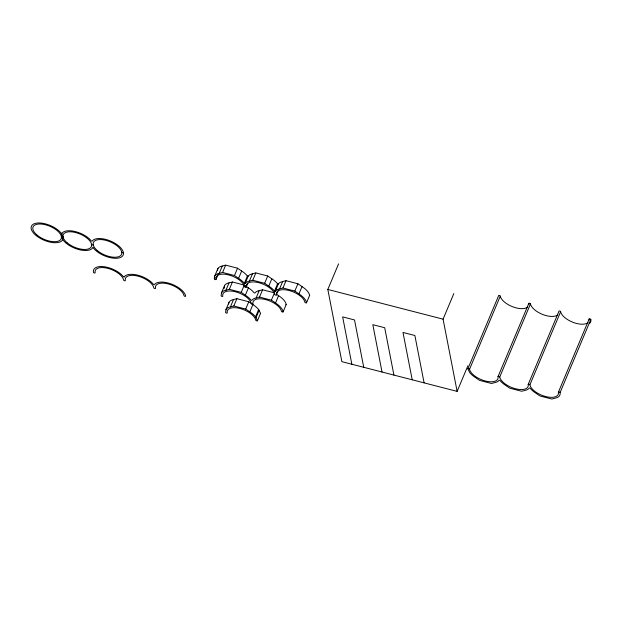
<?xml version="1.0" encoding="UTF-8"?>
<svg xmlns="http://www.w3.org/2000/svg" width="622" height="622" viewBox="0 0 622 622"><rect width="100%" height="100%" fill="white"/><g stroke="black" fill="none" stroke-linecap="round" stroke-linejoin="round"><path stroke-width="0.93" d="M217.342 270.43L217.972 268.44A17.051 7.977 22.8 0 1 222.272 266.037L225.662 265.143L237.55 268.206L241.663 271.036A17.051 7.977 22.8 0 1 247.4 276.028L248.124 276.246A17.051 7.977 22.8 0 1 252.454 273.82L255.844 272.926L267.724 275.989L271.845 278.819A17.051 7.977 22.8 0 1 277.583 283.803L278.298 284.029A17.051 7.977 22.8 0 1 282.629 281.595L286.019 280.709L297.907 283.772L302.02 286.594A17.051 7.977 22.8 0 1 309.639 295.341L306.568 302.657A0.894 0.42 22.8 0 1 305.822 302.914A0.894 0.42 22.8 0 1 304.889 302.222A15.262 7.137 22.8 0 0 289.075 290.497A15.262 7.137 22.8 0 0 276.386 294.875A0.894 0.42 22.8 0 1 275.639 295.131A0.894 0.42 22.8 0 1 274.714 294.439A15.262 7.137 22.8 0 0 258.892 282.715A15.262 7.137 22.8 0 0 246.211 287.092A0.894 0.42 22.8 0 1 245.465 287.348A0.894 0.42 22.8 0 1 244.532 286.664A15.262 7.137 22.8 0 0 228.717 274.94A15.262 7.137 22.8 0 0 216.036 279.309A0.894 0.42 22.8 0 1 215.29 279.573A0.894 0.42 22.8 0 1 214.357 278.881L214.45 276.689L217.972 268.44M228.569 303.964L229.207 301.973A17.051 7.977 22.8 0 1 233.507 299.579L236.896 298.684L248.777 301.748L252.897 304.578A17.051 7.977 22.8 0 1 258.635 309.562L260.517 313.317A0.894 0.42 22.8 0 1 260.33 313.589M214.357 278.881L215.041 277.257M216.036 279.309L218.081 274.434M214.901 275.748A17.051 7.977 22.8 0 1 219.201 273.346L222.272 266.037M219.201 273.346L222.59 272.459L225.662 265.143M221.385 293.125L224.464 285.817M225.942 290.202L229.013 282.886L232.403 281.999L244.29 285.063L248.403 287.885A17.051 7.977 22.8 0 1 254.141 292.876L254.888 293.071A17.051 7.977 22.8 0 1 259.187 290.668L262.585 289.774L274.465 292.845L271.394 300.154L275.507 302.984A17.051 7.977 22.8 0 1 283.127 311.723A0.894 0.42 22.8 0 1 282.38 311.98A0.894 0.42 22.8 0 1 281.447 311.295A15.262 7.137 22.8 0 0 265.633 299.571A15.262 7.137 22.8 0 0 252.952 303.948A0.894 0.42 22.8 0 1 252.205 304.205A0.894 0.42 22.8 0 1 251.272 303.513A15.262 7.137 22.8 0 0 235.458 291.788A15.262 7.137 22.8 0 0 222.777 296.165A0.894 0.42 22.8 0 1 222.031 296.422A0.894 0.42 22.8 0 1 221.098 295.73L221.642 292.604A17.051 7.977 22.8 0 1 225.942 290.202L229.331 289.308L241.219 292.371L245.332 295.201A17.051 7.977 22.8 0 1 251.07 300.193L251.786 300.41A17.051 7.977 22.8 0 1 256.116 297.985L259.506 297.091L271.394 300.154M306.568 302.657A17.051 7.977 22.8 0 0 298.941 293.911L294.828 291.08L282.948 288.017L279.55 288.911A17.051 7.977 22.8 0 0 275.251 291.314L274.504 291.119A17.051 7.977 22.8 0 0 268.766 286.128L264.653 283.305L252.765 280.242L249.375 281.128A17.051 7.977 22.8 0 0 245.076 283.531L244.329 283.337A17.051 7.977 22.8 0 0 238.591 278.353L234.478 275.523L237.55 268.206M229.331 289.308L232.403 281.999M238.591 278.353L241.663 271.036M225.879 309.81L228.95 302.502M230.428 306.887L233.818 305.993L245.706 309.064L249.819 311.886A17.051 7.977 22.8 0 1 255.556 316.878L257.438 320.633A0.894 0.42 22.8 0 1 256.692 320.89A0.894 0.42 22.8 0 1 255.766 320.198A15.262 7.137 22.8 0 0 239.944 308.473A15.262 7.137 22.8 0 0 227.263 312.85A0.894 0.42 22.8 0 1 226.517 313.107A0.894 0.42 22.8 0 1 225.584 312.415L226.128 309.289A17.051 7.977 22.8 0 1 230.428 306.887L233.507 299.579M233.818 305.993L236.896 298.684M244.329 283.337L247.4 276.028M241.219 292.371L244.29 285.063M245.076 283.531L248.147 276.215M246.211 287.092L247.921 283.033M249.375 281.128L252.454 273.82M245.332 295.201L248.403 287.885M252.765 280.242L255.844 272.926M245.706 309.064L248.777 301.748M249.819 311.886L252.897 304.578M256.116 297.985L259.187 290.668M264.653 283.305L267.724 275.989M259.506 297.091L262.585 289.774M255.556 316.878L258.635 309.562M268.766 286.128L271.845 278.819M256.054 317.593L259.125 310.285M257.438 320.742L260.509 313.434M274.504 291.119L277.583 283.803M275.251 291.314L278.329 283.997M276.386 294.875L278.438 290M279.55 288.911L282.629 281.595M275.507 302.984L278.578 295.668L276.526 294.253M282.948 288.017L286.019 280.709M283.119 311.84L286.198 304.531M294.828 291.08L297.907 283.772M298.941 293.911L302.02 286.594M467.892 365.783L457.131 391.378L341.867 361.662L327.817 289.455L338.578 263.86M457.131 391.378L443.082 319.172L453.835 293.576M467.861 368.838A0.894 0.42 22.8 0 1 468.607 368.582A0.894 0.42 22.8 0 1 469.54 369.274A15.262 7.137 22.8 0 0 485.354 380.998A15.262 7.137 22.8 0 0 498.035 376.621A0.894 0.42 22.8 0 1 498.782 376.364A0.894 0.42 22.8 0 1 499.715 377.056A15.262 7.137 22.8 0 0 515.529 388.773A15.262 7.137 22.8 0 0 528.218 384.404A0.894 0.42 22.8 0 1 528.964 384.147A0.894 0.42 22.8 0 1 529.89 384.831A15.262 7.137 22.8 0 0 545.712 396.556A15.262 7.137 22.8 0 0 558.393 392.179L589.135 319.055A0.894 0.42 22.8 0 1 589.874 318.798A0.894 0.42 22.8 0 1 590.807 319.49L560.072 392.614A17.051 7.977 22.8 0 1 555.228 398.142L551.838 399.036L539.95 395.973L535.837 393.143A17.051 7.977 22.8 0 1 530.099 388.159L529.376 387.934A17.051 7.977 22.8 0 1 525.046 390.367L521.656 391.254L509.776 388.19L505.655 385.368A17.051 7.977 22.8 0 1 499.917 380.376L499.202 380.151A17.051 7.977 22.8 0 1 494.871 382.584L491.481 383.471L479.593 380.407L475.48 377.585A17.051 7.977 22.8 0 1 469.742 372.594L467.861 368.838L498.603 295.714A0.894 0.42 22.8 0 1 499.349 295.458A0.894 0.42 22.8 0 1 500.275 296.15A15.262 7.137 22.8 0 0 512.349 306.646A15.262 7.137 22.8 0 0 527.65 307.027M469.54 369.274L500.275 296.15M498.035 376.621L528.778 303.497A0.894 0.42 22.8 0 1 529.524 303.241A0.894 0.42 22.8 0 1 530.457 303.925A15.262 7.137 22.8 0 0 542.532 314.421A15.262 7.137 22.8 0 0 557.825 314.81M499.715 377.056L530.457 303.925M528.218 384.404L558.953 311.272A0.894 0.42 22.8 0 1 559.699 311.016A0.894 0.42 22.8 0 1 560.632 311.708A15.262 7.137 22.8 0 0 572.707 322.204A15.262 7.137 22.8 0 0 588.008 322.585M529.89 384.831L560.632 311.708M61.912 233.39L61.368 236.523L63.25 240.279A17.051 7.977 22.8 0 0 79.048 249.624A17.051 7.977 22.8 0 0 92.678 247.867L92.935 247.338L93.424 248.054A17.051 7.977 22.8 0 0 118.553 258.044A17.051 7.977 22.8 0 0 115.778 243.77A17.051 7.977 22.8 0 0 92.087 241.173L91.387 241.025A17.051 7.977 22.8 0 0 75.542 231.633A17.051 7.977 22.8 0 0 61.912 233.39L61.166 233.196A17.051 7.977 22.8 0 0 36.037 223.212A17.051 7.977 22.8 0 0 38.813 237.487A17.051 7.977 22.8 0 0 62.503 240.084L63.047 236.951L61.166 233.196M327.817 289.455L443.082 319.172M222.59 272.459L234.478 275.523M424.095 382.864L414.882 335.515L402.994 332.451L412.207 379.793M393.92 375.082L384.707 327.732L372.819 324.668L382.032 372.018M363.738 367.299L354.524 319.949L342.644 316.886L351.858 364.235M224.169 288.421L224.713 285.288A17.051 7.977 22.8 0 1 229.013 282.886M123.397 252.516A0.894 0.42 22.8 0 1 122.651 252.773A0.894 0.42 22.8 0 1 121.725 252.081M63.047 236.951A0.894 0.42 22.8 0 1 62.301 237.207A0.894 0.42 22.8 0 1 61.368 236.523M93.222 244.734A0.894 0.42 22.8 0 1 92.476 244.99A0.894 0.42 22.8 0 1 91.543 244.298M278.578 295.668A17.051 7.977 22.8 0 1 286.198 304.415A0.894 0.42 22.8 0 1 285.863 304.718M589.135 319.055A15.262 7.137 22.8 0 1 589.213 320.073M528.778 303.497A15.262 7.137 22.8 0 1 528.863 304.516M590.807 319.49A17.051 7.977 22.8 0 1 589.547 323.432M558.393 392.179A0.894 0.42 22.8 0 1 559.139 391.922A0.894 0.42 22.8 0 1 560.072 392.614M309.639 295.341A0.894 0.42 22.8 0 1 309.461 295.613M124.182 276.945L123.436 276.751A17.051 7.977 22.8 0 0 104.566 266.776A17.051 7.977 22.8 0 0 93.463 272.296A0.894 0.42 22.8 0 0 94.389 272.988A0.894 0.42 22.8 0 0 95.135 272.731A15.262 7.137 22.8 0 1 107.824 268.354A15.262 7.137 22.8 0 1 123.638 280.079A0.894 0.42 22.8 0 0 124.571 280.763A0.894 0.42 22.8 0 0 125.317 280.506A15.262 7.137 22.8 0 1 137.998 276.137A15.262 7.137 22.8 0 1 153.813 287.854A0.894 0.42 22.8 0 0 154.746 288.546A0.894 0.42 22.8 0 0 155.492 288.289A15.262 7.137 22.8 0 1 168.173 283.912A15.262 7.137 22.8 0 1 183.995 295.637A0.894 0.42 22.8 0 0 184.921 296.329A0.894 0.42 22.8 0 0 185.667 296.072A17.051 7.977 22.8 0 0 171.136 283.943A17.051 7.977 22.8 0 0 154.357 284.728L153.657 284.581A17.051 7.977 22.8 0 0 137.812 275.188A17.051 7.977 22.8 0 0 124.182 276.945M97.118 250.394A15.262 7.137 22.8 0 0 121.236 254.88A15.262 7.137 22.8 0 0 104.061 239.952A15.262 7.137 22.8 0 0 97.118 250.394M36.768 234.836A15.262 7.137 22.8 0 0 60.886 239.322A15.262 7.137 22.8 0 0 43.703 224.387A15.262 7.137 22.8 0 0 36.768 234.836M66.943 242.611A15.262 7.137 22.8 0 0 91.061 247.105A15.262 7.137 22.8 0 0 73.886 232.169A15.262 7.137 22.8 0 0 66.943 242.611"/></g></svg>
